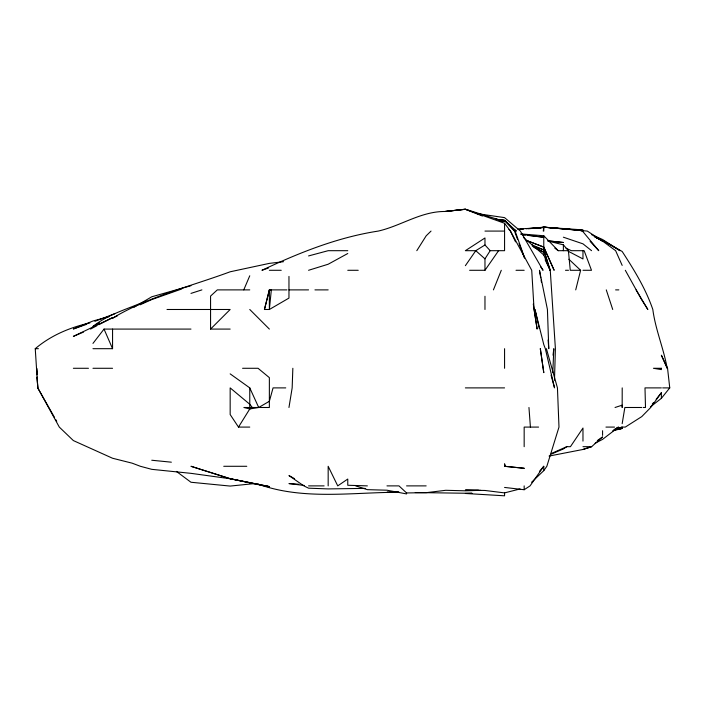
<?xml version="1.0" encoding="UTF-8"?>
<svg xmlns="http://www.w3.org/2000/svg" width="705" height="705" viewBox="0 0 705 705"><rect width="100%" height="100%" fill="white"/><g stroke="black" fill="none" stroke-linecap="round" stroke-linejoin="round"><path stroke-width="1.06" d="M622.207 387.891L622.171 407.49L622.171 405.163L615.051 407.49M554.474 380.268L555.399 348.684L550.261 270.288L543.775 249.931L531.711 244.714M292.848 368.283L292.161 387.891L288.962 407.49M552.79 372.645L553.822 348.684L553.02 355.223M622.171 423.679L624.85 407.49L641.77 407.49M288.962 276.413L288.962 298.083L269.363 309.486L264.437 309.486L269.363 289.887L286.926 289.887M575.721 289.887L580.62 270.288L568.856 259.237M264.437 309.486L269.363 289.949L271.337 289.887L269.363 309.486L269.363 289.887M493.429 289.887L501.29 270.288M243.763 289.887L249.764 275.778M238.484 427.089L249.764 408.953L252.311 407.49L249.764 404.256L230.165 387.891L230.165 414.54L238.484 427.089L249.764 427.089M416.805 250.689L426.164 235.84L431.028 231.081M469.618 270.288L484.97 270.288L484.97 258.841L490.187 250.689L504.568 250.689L504.568 223.282L465.371 209.288L445.102 211.482C421.044 211.271 400.907 225.944 378.241 231.081C337.483 237.347 299.035 252.778 261.943 270.288L268.438 268.023M465.371 265.679L475.778 250.689L484.97 244.979L484.97 237.973L465.371 250.689L475.778 250.689L484.97 258.841M484.97 270.288L498.585 250.689M531.579 482.264L543.775 470.64L543.775 466.287L530.054 485.886L524.167 489.728L504.568 487.437M543.775 470.64L546.851 466.287L558.986 427.089L557.443 387.891L546.41 348.684M650.459 406.838L661.369 398.343L661.369 392.738L650.715 407.49L641.77 416.602L625.282 427.089L622.171 427.089L614.751 429.204M92.963 343.406L104.032 329.085L190.967 329.085M652.231 404.212L653.544 402.573M656.152 399.294L661.369 392.738M661.369 398.343L669.75 387.891L667.556 368.283L661.369 355.205L667.159 368.283C663.643 348.349 655.456 329.623 652.821 309.486C645.683 288.653 634.086 269.856 622.171 251.482L603.515 240.872M539.607 471.187L543.775 466.287M230.165 329.085L210.566 329.085L230.165 309.486L166.997 309.486M267.301 486.238L269.363 486.952L230.165 478.748L190.967 466.287L230.165 478.677L269.363 486.573L230.165 478.748L190.967 473.337L151.76 469.336L140.374 466.287L132.161 463.176L112.562 458.25L73.364 440.581L59.299 427.089L37.77 387.891L35.25 348.684C50.901 335.413 69.98 327.376 89.87 322.952M597.32 440.581L602.572 436.915L591.627 446.688L582.973 449.473L549.072 456.064M582.973 441.11L582.973 428.05L570.433 446.688L566.776 446.688L563.374 448.944L550.631 454.39M134.029 307.257L151.76 296.779L190.967 285.71M242.582 368.283L258.048 368.283L269.363 377.642L269.363 407.49L243.877 407.49L249.764 408.953L258.709 407.49L269.363 401.277L273.064 387.891L285.754 387.891M566.776 446.688L551.61 453.377M90.557 329.085L96.885 325.701M99.493 322.864L92.963 326.459C108.588 313.901 127.922 309.037 145.882 300.982M347.768 253.509L328.169 264.234L308.561 270.288M595.099 443.269L602.572 439.365L618.611 427.089L616.575 427.759M98.841 324.697L112.562 317.655L73.364 336.373L83.481 332.09M117.488 315.769L112.562 318.184C148.826 296.347 190.755 286.362 230.165 271.786L269.363 263.379L283.516 261.696M140.004 304.842L151.76 299.572L181.678 288.997M94.919 321.304L114.668 313.743M86.777 324.274L73.364 329.006L92.963 321.013L109.469 316.501M190.967 293.403L201.894 289.887M582.973 449.473L591.627 446.688L582.973 446.688M614.945 429.248L622.171 427.089M308.561 255.933L328.169 250.689L347.768 250.689M520.043 488.953L504.568 492.892L484.97 490.468L465.371 490.072L478.431 490.16M612.636 430.817L622.171 428.428L613.694 430.015L622.171 428.402M622.171 265.397L615.632 250.689L602.572 241.084L587.327 231.081L543.775 227.177L538.347 228.067L543.775 227.169L582.973 229.9M255.21 483.515L230.165 486.071L190.967 482.255L176.391 471.398M518.721 229.442L523.084 229.046M526.344 228.755L543.775 227.177L582.973 230.482L543.775 227.177M519.814 229.46L523.084 229.187M528.53 228.737L543.775 227.477L543.775 231.081L543.273 231.081L543.775 227.477L517.637 229.063M471.901 493.333L415.28 492.539M471.901 493.227L465.371 493.474L504.568 495.809L504.568 492.531M480.607 490.336L465.371 490.821L445.763 490.292L426.164 492.68L406.565 492.945L398.995 485.886L386.966 485.886M398.942 492.275C352.033 492.31 303.176 500.435 258.012 484.088M398.942 492.169L386.966 492.257L398.942 492.381M484.97 231.081L504.568 231.081M581.114 231.081L582.973 231.081M554.835 248.169L558.237 250.689L568.406 250.689L570.266 270.288L580.62 270.288M269.363 270.288L281.233 270.288M347.768 270.288L358.219 270.288M516.007 270.288L524.167 270.288M565.489 270.288L568.494 270.288M582.973 270.288L591.495 270.288L584.154 250.689L571.411 250.689L566.053 248.257M249.764 289.887L217.316 289.887L210.566 296.082L210.566 329.085M288.962 289.887L308.561 289.887M314.95 289.887L328.169 289.887M615.606 289.887L618.831 289.887M35.25 348.684L38.396 348.684M92.963 348.684L112.562 348.684L112.562 329.085M73.364 368.283L88.46 368.283M92.963 368.283L112.562 368.283M465.371 387.891L504.568 387.891M661.369 387.891L644.996 387.891L645.498 407.49L643.251 407.49M662.665 387.891L669.75 387.891M538.585 427.089L524.167 427.089L524.167 446.688M605.947 427.089L614.496 427.089M223.741 466.287L246.785 466.287M504.568 466.287L524.167 468.279L504.568 466.287L504.568 463.775L505.432 466.287M308.561 485.886L324.124 485.886M328.169 485.886L328.169 466.287L337.739 485.886L347.768 479.048L347.768 485.26L367.367 485.886M406.565 485.886L426.164 485.886M365.19 488.38L328.169 488.917L308.561 488.177L303.829 485.886L288.962 475.575L294.558 478.669M298.761 484.247L288.962 483.577L304.507 485.507M520.898 233.928L543.775 235.761L558.237 250.689M498.03 219.775L504.568 220.392L516.36 231.081L514.676 229.874M151.76 460.242L171.359 462.189M548.129 240.89L563.374 242.494L548.129 240.854M521.991 234.694L525.26 235.082M527.437 235.347L543.775 237.285L520.898 234.227M495.853 219.308L504.568 220.392L515.117 231.081L524.626 257.907M495.853 219.158L504.568 220.392L514.483 231.081M477.347 213.65L504.568 217.625L520.369 231.081L543.035 270.288L540.576 266.719M500.33 220.903L504.568 221.555L504.568 220.392M547.9 241.013L563.374 244.829L568.406 250.689M504.568 221.555L465.371 209.191L445.102 211.482L465.371 209.288L482.449 216.047M355.725 485.886L367.367 489.658L386.966 490.204L406.565 493.923L406.565 492.945M563.374 237.197L582.973 243.842L591.565 250.689M536.549 247.305L543.775 249.931L550.032 270.288M526.679 240.537L543.775 247.111L554.139 270.288L543.775 247.067L526.679 240.52M591.601 234.633L602.572 239.506L620.118 250.689L606.265 242.529M533.967 247.429L543.775 252.249L532.301 246.054M594.994 236.986L602.572 240.916L594.068 236.254M568.133 251.174L582.973 258.946L582.973 250.689M595.117 236.871L602.572 241.084L595.24 236.871M230.165 373.87L249.764 387.891L258.709 407.49M523.392 237.409L543.775 254.963L550.164 270.288L545.141 259.845M249.764 309.486L269.363 329.085M508.975 229.513L510.446 231.081L531.729 270.288L534.073 309.486L537.122 329.085L533.288 304.04M590.147 241.41L598.757 250.689L582.973 231.672M484.97 244.979L490.187 250.689M504.568 223.282L510.446 231.081L515.549 241.868M636.086 289.887L647.842 309.486L641.77 299.907L625.317 270.288M37.77 387.891L37.162 376.999L37.744 387.891L54.567 417.527M55.651 419.44L56.735 421.352M104.032 329.085L112.562 348.684M514.861 232.112L517.54 239.339M519.065 243.463L524.423 257.907M606.274 289.887L612.724 309.486M551.072 375.175L554.527 387.891L545.326 348.684L543.775 344.569L534.98 309.486L539.254 328.424M540.726 277.849L539.466 270.288L547.424 309.486L548.781 348.684L548.102 339.977M541.079 280.008L541.44 282.167M528.953 407.49L530.416 427.089M36.986 373.729L36.686 368.283L37.039 374.822M602.572 430.72L602.572 435.39M563.374 244.829L563.374 250.689M543.775 235.761L543.775 255.104M524.167 485.886L524.167 489.728M504.568 348.684L504.568 368.283M484.97 296.267L484.97 309.486M249.764 387.891L249.764 408.953M661.369 368.283L653.429 368.283L661.369 369.614L661.369 368.283M543.775 372.601L540.321 348.684L543.775 372.601"/></g></svg>
